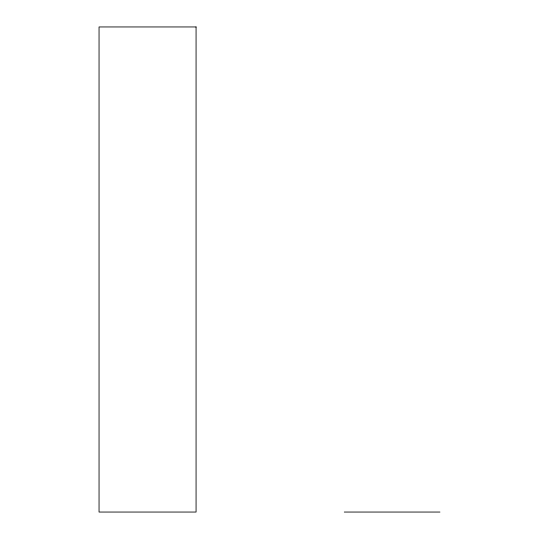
<?xml version="1.0" encoding="UTF-8"?>
<svg xmlns="http://www.w3.org/2000/svg" width="539" height="539" viewBox="0 0 539 539"><rect width="100%" height="100%" fill="white"/><g stroke="black" fill="none" stroke-linecap="round" stroke-linejoin="round"><path stroke-width="0.81" d="M344.28 512.05L439.952 512.05M196.068 26.95L99.048 26.95L99.048 512.05L196.068 512.05L196.068 26.95"/></g></svg>
